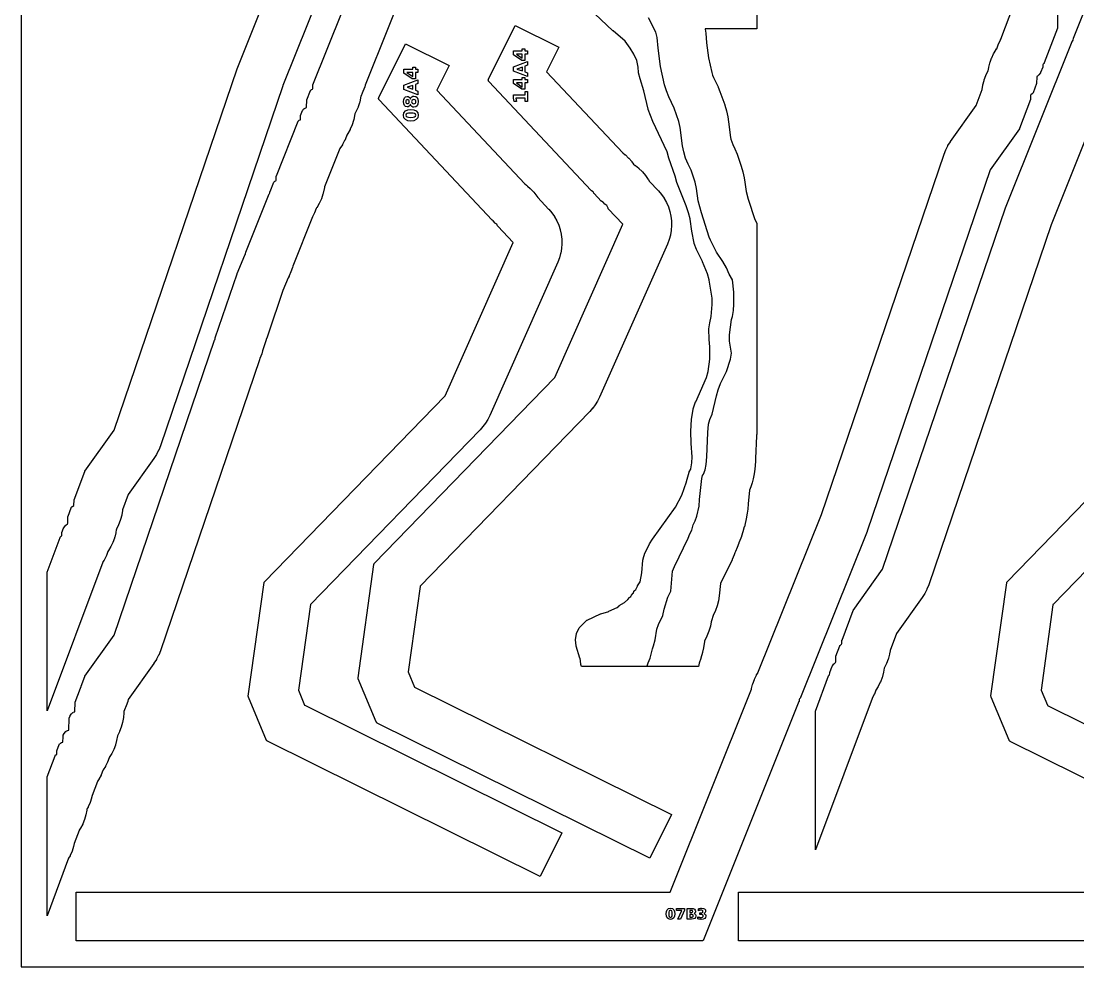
# Model space of a CAD drawing. Header units: millimetres. Extents: x 0 to 841, y 0 to 594.
# Drawn here: x 0 to 433.3, y 0 to 387.6 of the extents above; entities that cross this region are included whole.
import ezdxf

# ---------------------------------------------------------------- set-up
doc = ezdxf.new("R2010")
doc.units = ezdxf.units.MM
for name, color, linetype in [('CUT', 1, 'Continuous'), ('ENGRAVE', 5, 'Continuous'), ('SHEET_EDGE_DO_NOT_CUT', 8, 'Continuous')]:
    doc.layers.add(name, color=color, linetype=linetype)

msp = doc.modelspace()

# ---------------------------------------------------------------- linework, layer by layer
at = {"layer": 'CUT'}
for points in [[(448.6, 369.67), (422.35, 304.18), (422.35, 304.16), (372.1, 156.56), (372.09, 156.54), (371.39, 154.78), (371.37, 154.73), (370.52, 153.06), (370.49, 153.01), (369.47, 151.42), (369.46, 151.4), (358.94, 136.61), (358.93, 136.6), (358.93, 136.59), (356.31, 129.61), (356.3, 129.6), (356.3, 129.59), (356.07, 128.25), (356.06, 128.2), (355.59, 126.47), (355.59, 126.44), (355.49, 126.14), (355.48, 126.12), (354.84, 124.39), (354.83, 124.35), (354.03, 122.7), (354.01, 122.66), (353.86, 122.41), (353.86, 122.4), (353.85, 122.39), (353.59, 120.81), (353.58, 120.77), (353.1, 118.95), (353.09, 118.93), (353, 118.63), (352.99, 118.6), (352.28, 116.73), (352.26, 116.68), (351.37, 114.89), (351.35, 114.85), (350.41, 113.37), (350.4, 113.36), (350.4, 113.35), (349.82, 111.78), (349.8, 111.74), (348.94, 109.99), (348.93, 109.98), (348.93, 109.97), (325.62, 47.96), (325.62, 104.82), (331.04, 119.24), (331.04, 119.24), (331.07, 119.29), (331.09, 119.34), (331.13, 119.38), (331.39, 119.71), (331.4, 119.72), (331.4, 119.73), (331.54, 120.55), (331.55, 120.59), (331.57, 120.64), (332.54, 123.23), (332.56, 123.27), (332.58, 123.31), (332.61, 123.35), (333.21, 124.17), (333.24, 124.21), (333.27, 124.24), (333.31, 124.27), (333.88, 124.71), (333.89, 124.72), (333.9, 124.73), (333.99, 125.04), (334, 125.05), (334, 125.06), (334.04, 127.14), (334.05, 127.2), (334.06, 127.25), (334.08, 127.31), (335.68, 131.56), (335.7, 131.6), (335.72, 131.65), (335.75, 131.69), (335.84, 131.8), (335.87, 131.84), (335.9, 131.87), (335.94, 131.9), (336.38, 132.22), (336.39, 132.22), (336.39, 132.24), (336.49, 132.55), (336.49, 132.56), (336.49, 132.57), (336.54, 133.78), (336.54, 133.84), (336.55, 133.89), (336.57, 133.94), (341.11, 146.01), (341.12, 146.05), (341.14, 146.08), (341.17, 146.12), (353.15, 162.99), (353.16, 163), (353.17, 163.01), (403.58, 311.1), (403.59, 311.13), (430.92, 379.31), (430.94, 379.36), (430.97, 379.41), (431.01, 379.46), (431.28, 379.76), (431.28, 379.77), (431.29, 379.78), (431.45, 380.61), (431.46, 380.66), (431.48, 380.7), (470.66, 478.47)], [(169.4, 431.99), (141.1, 361.39), (141.1, 361.36), (140.92, 360.73), (140.9, 360.68), (140.14, 358.8), (140.12, 358.75), (139.82, 358.17), (139.8, 358.15), (139.35, 357.01), (139.34, 357), (139.34, 356.98), (139.33, 356.9), (139.33, 356.84), (138.81, 354.51), (138.81, 354.48), (138.73, 354.2), (138.72, 354.18), (138.14, 352.44), (138.12, 352.4), (137.38, 350.73), (137.36, 350.69), (136.9, 349.87), (136.89, 349.86), (136.89, 349.85), (136.88, 349.7), (136.87, 349.64), (136.39, 347.29), (136.38, 347.26), (136.3, 346.96), (136.29, 346.93), (135.7, 345.11), (135.68, 345.06), (134.92, 343.31), (134.9, 343.27), (133.97, 341.6), (133.95, 341.56), (133.49, 340.91), (133.49, 340.9), (133.48, 340.89), (133.39, 340.59), (133.38, 340.54), (132.66, 338.77), (132.64, 338.72), (131.75, 337.03), (131.72, 336.98), (130.71, 335.45), (130.7, 335.44), (130.7, 335.43), (124.38, 319.67), (124.38, 319.65), (124.38, 319.64), (124.36, 319.44), (124.35, 319.38), (123.84, 317.05), (123.83, 317.02), (123.76, 316.74), (123.75, 316.72), (123.1, 314.79), (123.08, 314.74), (122.24, 312.91), (122.21, 312.86), (121.19, 311.13), (121.16, 311.08), (121.01, 310.89), (121.01, 310.88), (121, 310.87), (120.3, 309.04), (120.28, 308.99), (119.46, 307.4), (119.46, 307.38), (111.37, 287.19), (111.36, 287.18), (111.36, 287.17), (111.23, 286.64), (111.22, 286.59), (110.64, 284.88), (110.62, 284.84), (109.89, 283.19), (109.87, 283.15), (109.44, 282.39), (109.43, 282.36), (107.35, 277.18), (107.35, 277.16), (101.29, 259.38), (101.29, 259.37), (100.93, 258.13), (100.91, 258.09), (100.51, 257.07), (100.5, 257.06), (98.96, 252.53), (98.95, 252.51), (98.64, 251.25), (98.62, 251.2), (97.93, 249.31), (97.91, 249.27), (97.72, 248.88), (97.71, 248.85), (57.1, 129.56), (57.09, 129.54), (56.39, 127.78), (56.37, 127.73), (55.52, 126.06), (55.49, 126.01), (54.47, 124.42), (54.46, 124.4), (43.95, 109.62), (43.95, 109.61), (43.94, 109.6), (43.76, 108.86), (43.75, 108.81), (43.11, 107.02), (43.1, 106.97), (42.34, 105.35), (42.33, 105.33), (42.1, 104.72), (42.1, 104.71), (42.1, 104.69), (42.09, 104.19), (42.08, 104.16), (41.95, 102.19), (41.94, 102.14), (41.61, 100.21), (41.6, 100.16), (41.08, 98.27), (41.06, 98.22), (40.35, 96.4), (40.33, 96.35), (39.47, 94.66), (39.47, 94.65), (39.46, 94.65), (39.46, 94.64), (39.15, 92.79), (39.14, 92.74), (38.65, 90.94), (38.64, 90.9), (37.99, 89.15), (37.97, 89.11), (37.15, 87.44), (37.13, 87.4), (36.15, 85.81), (36.14, 85.79), (36.13, 85.77), (36.12, 85.76), (36.12, 85.75), (36.11, 85.71), (35.43, 83.95), (35.41, 83.9), (34.56, 82.22), (34.53, 82.18), (33.61, 80.71), (33.6, 80.7), (33.6, 80.69), (33.54, 80.49), (33.52, 80.44), (32.8, 78.65), (32.78, 78.6), (31.88, 76.89), (31.85, 76.85), (31.33, 76.06), (31.32, 76.05), (31.32, 76.03), (29.14, 70.24), (29.13, 70.21), (28.91, 69.23), (28.9, 69.18), (28.3, 67.35), (28.28, 67.3), (27.5, 65.54), (27.48, 65.5), (27.14, 64.91), (27.14, 64.9), (27.13, 64.89), (26.96, 64.44), (26.96, 64.43), (26.96, 64.42), (26.94, 64.24), (26.94, 64.19), (26.57, 62.3), (26.56, 62.25), (26.01, 60.4), (25.99, 60.35), (25.26, 58.57), (25.24, 58.52), (24.34, 56.82), (24.32, 56.78), (23.79, 55.98), (23.78, 55.97), (23.77, 55.95), (21.76, 50.6), (21.76, 50.6), (21.76, 50.59), (21.5, 49.36), (21.48, 49.31), (20.88, 47.44), (20.86, 47.39), (20.08, 45.59), (20.06, 45.55), (19.48, 44.52), (19.48, 44.52), (19.47, 44.51), (10.62, 20.96), (10.62, 77.82), (13.89, 86.51), (13.89, 86.51), (13.91, 86.56), (13.93, 86.6), (13.96, 86.64), (14.09, 86.8), (14.12, 86.84), (14.15, 86.87), (14.18, 86.9), (14.22, 86.93), (14.26, 86.95), (14.31, 86.97), (14.59, 87.08), (14.6, 87.08), (14.6, 87.09), (14.65, 88.46), (14.66, 88.51), (14.67, 88.56), (14.69, 88.61), (15.61, 91.09), (15.63, 91.14), (15.66, 91.19), (15.77, 91.35), (15.8, 91.39), (15.83, 91.43), (15.87, 91.46), (16.11, 91.66), (16.15, 91.69), (16.19, 91.71), (16.55, 91.91), (16.6, 91.93), (16.64, 91.95), (17.08, 92.08), (17.09, 92.09), (17.09, 92.1), (17.17, 94.34), (17.17, 94.39), (17.18, 94.43), (17.27, 94.84), (17.28, 94.89), (17.3, 94.94), (17.51, 95.37), (17.54, 95.42), (17.57, 95.47), (18.39, 96.48), (18.43, 96.52), (18.47, 96.56), (18.51, 96.59), (18.97, 96.88), (19.01, 96.9), (19.04, 96.92), (19.08, 96.93), (19.55, 97.08), (19.56, 97.09), (19.56, 97.1), (19.67, 101.81), (19.68, 101.87), (19.69, 101.92), (19.71, 101.97), (20.07, 102.95), (20.09, 102.99), (20.11, 103.03), (20.14, 103.07), (20.67, 103.77), (20.71, 103.82), (20.75, 103.86), (21.24, 104.25), (21.28, 104.29), (21.32, 104.31), (21.37, 104.33), (22.03, 104.59), (22.04, 104.59), (22.04, 104.61), (22.11, 108.31), (22.12, 108.36), (22.13, 108.42), (22.15, 108.47), (24.31, 114.25), (24.33, 114.29), (24.35, 114.32), (24.37, 114.36), (24.54, 114.6), (24.54, 114.61), (24.55, 114.62), (24.59, 114.94), (24.6, 114.99), (24.62, 115.05), (26.11, 119.01), (26.12, 119.05), (26.14, 119.08), (26.17, 119.12), (38.15, 135.99), (38.16, 136), (38.17, 136.01), (79.3, 256.84), (79.32, 256.89), (79.35, 256.94), (79.48, 257.16), (79.48, 257.17), (79.49, 257.18), (79.61, 257.73), (79.62, 257.79), (88.58, 284.11), (88.59, 284.13), (91.65, 291.75), (91.67, 291.8), (91.7, 291.85), (91.73, 291.89), (91.97, 292.17), (91.97, 292.18), (91.98, 292.2), (92.11, 292.87), (92.12, 292.92), (92.13, 292.97), (101.68, 316.79), (101.7, 316.84), (101.73, 316.88), (101.76, 316.92), (101.97, 317.19), (101.98, 317.2), (101.98, 317.21), (102.03, 317.62), (102.04, 317.66), (102.05, 317.7), (102.06, 317.74), (103.59, 321.56), (103.62, 321.61), (103.64, 321.65), (103.67, 321.69), (103.83, 321.88), (103.87, 321.92), (103.91, 321.96), (103.95, 321.99), (103.99, 322.01), (104.04, 322.03), (104.45, 322.19), (104.46, 322.19), (104.46, 322.21), (104.55, 322.49), (104.55, 322.5), (104.55, 322.51), (104.6, 323.99), (104.6, 324.03), (104.61, 324.08), (104.62, 324.12), (104.64, 324.16), (113.63, 346.59), (113.65, 346.64), (113.67, 346.68), (113.7, 346.71), (113.83, 346.88), (113.86, 346.92), (113.9, 346.96), (113.94, 346.99), (113.99, 347.01), (114.03, 347.04), (114.45, 347.2), (114.46, 347.21), (114.47, 347.22), (114.55, 348.8), (114.55, 348.85), (114.56, 348.9), (114.58, 348.96), (115.39, 350.99), (115.42, 351.05), (115.45, 351.1), (115.67, 351.41), (115.71, 351.46), (115.75, 351.5), (116.03, 351.75), (116.07, 351.78), (116.11, 351.81), (116.15, 351.83), (116.94, 352.2), (116.95, 352.21), (116.95, 352.22), (117.04, 352.52), (117.04, 352.53), (117.04, 352.54), (117.09, 355.14), (117.09, 355.19), (117.1, 355.23), (117.11, 355.28), (117.13, 355.32), (118.67, 359.16), (118.69, 359.2), (118.71, 359.24), (118.74, 359.28), (118.76, 359.31), (118.88, 359.44), (118.92, 359.47), (118.95, 359.5), (118.99, 359.53), (119.03, 359.55), (119.07, 359.57), (119.43, 359.7), (119.45, 359.71), (119.45, 359.72), (119.53, 360), (119.53, 360.01), (119.54, 360.02), (119.59, 361.38), (119.59, 361.44), (119.6, 361.49), (119.62, 361.55), (155.67, 451.48)], [(133.19, 425.64), (107.35, 361.18), (107.35, 361.16), (57.1, 213.56), (57.09, 213.54), (56.39, 211.78), (56.37, 211.73), (55.52, 210.06), (55.49, 210.01), (54.47, 208.42), (54.46, 208.4), (43.94, 193.61), (43.94, 193.6), (43.93, 193.59), (41.59, 187.35), (41.58, 187.33), (41.58, 187.32), (41.57, 187.15), (41.56, 187.1), (41.26, 185.22), (41.25, 185.17), (40.76, 183.31), (40.75, 183.29), (40.66, 183.02), (40.66, 182.99), (39.97, 181.16), (39.95, 181.12), (39.1, 179.37), (39.07, 179.33), (39.02, 179.24), (39.01, 179.23), (39.01, 179.22), (38.8, 177.9), (38.79, 177.85), (38.35, 176.1), (38.34, 176.08), (38.26, 175.78), (38.25, 175.76), (37.62, 174), (37.61, 173.96), (36.82, 172.27), (36.8, 172.23), (35.86, 170.63), (35.83, 170.59), (35.59, 170.25), (35.58, 170.24), (35.58, 170.23), (34.96, 168.58), (34.94, 168.54), (34.04, 166.75), (34.02, 166.7), (33.55, 165.96), (33.54, 165.95), (33.54, 165.94), (10.62, 104.96), (10.62, 161.82), (15.95, 175.99), (15.95, 175.99), (15.97, 176.04), (16, 176.09), (16.1, 176.24), (16.13, 176.28), (16.17, 176.32), (16.21, 176.36), (16.25, 176.39), (16.56, 176.58), (16.57, 176.59), (16.58, 176.6), (16.66, 176.87), (16.67, 176.88), (16.67, 176.89), (16.69, 177.87), (16.7, 177.93), (16.71, 177.98), (16.72, 178.04), (17.38, 179.8), (17.4, 179.85), (17.42, 179.89), (17.45, 179.93), (18.21, 180.95), (18.24, 180.99), (18.28, 181.02), (18.32, 181.06), (19.06, 181.58), (19.06, 181.59), (19.07, 181.6), (19.16, 181.9), (19.16, 181.91), (19.16, 181.92), (19.21, 184.57), (19.21, 184.63), (19.22, 184.68), (19.24, 184.74), (20.54, 188.19), (20.56, 188.23), (20.58, 188.27), (20.61, 188.31), (20.63, 188.35), (20.9, 188.64), (20.93, 188.68), (20.96, 188.71), (21, 188.73), (21.55, 189.09), (21.56, 189.1), (21.56, 189.11), (21.65, 189.38), (21.65, 189.39), (21.65, 189.41), (21.7, 191.21), (21.7, 191.26), (21.71, 191.32), (21.73, 191.37), (26.11, 203.01), (26.12, 203.05), (26.14, 203.08), (26.17, 203.12), (38.15, 219.99), (38.16, 220), (38.17, 220.01), (88.58, 368.1), (88.59, 368.13), (115.82, 436.06)], [(301.57, 404.43), (301.57, 384.41), (280.48, 384.41), (280.47, 384.41), (280.47, 384.4), (280.7, 382.7), (280.7, 382.68), (281.05, 378.71), (281.05, 378.7), (281.85, 372.56), (281.86, 372.54), (283.18, 366.59), (283.18, 366.57), (283.49, 365.52), (283.5, 365.5), (283.89, 364.49), (283.9, 364.47), (285.73, 360.65), (285.74, 360.62), (286.5, 358.78), (286.51, 358.76), (288.48, 353.28), (288.48, 353.25), (289.17, 350.89), (289.18, 350.86), (289.73, 348.39), (289.73, 348.37), (290.07, 346.38), (290.08, 346.35), (290.82, 339.99), (290.83, 339.97), (290.99, 339.26), (290.99, 339.24), (291.33, 338.15), (291.34, 338.14), (291.75, 337.08), (291.76, 337.07), (292.62, 335.31), (292.63, 335.28), (293.53, 333.11), (293.55, 333.08), (295.26, 328.15), (295.27, 328.12), (295.9, 325.9), (295.91, 325.87), (296.46, 323.36), (296.47, 323.34), (296.76, 321.67), (296.77, 321.65), (297.27, 317.86), (297.28, 317.83), (298.11, 314.62), (298.11, 314.61), (300.8, 306.3), (300.8, 306.29), (300.81, 306.28), (301.57, 304.77), (301.57, 218.24), (301.52, 218.13), (301.52, 218.12), (301.51, 218.11), (301.47, 217.68), (301.47, 217.66), (301.13, 208.33), (301.13, 208.32), (301.06, 207.17), (301.05, 207.16), (300.76, 204.01), (300.75, 203.99), (300.49, 202.13), (300.48, 202.11), (300.08, 200.01), (300.08, 199.99), (299.7, 198.39), (299.69, 198.35), (299.18, 196.79), (299.17, 196.77), (298.64, 195.36), (298.64, 195.35), (298.64, 195.33), (298.02, 189.85), (298.02, 189.84), (297.88, 187.61), (297.88, 187.59), (297.72, 186), (297.72, 185.96), (297.43, 184.39), (297.42, 184.37), (296.51, 180.33), (296.5, 180.31), (295.95, 178.35), (295.95, 178.33), (295.33, 176.5), (295.31, 176.46), (294.33, 174.07), (294.32, 174.04), (294.31, 174.03), (294.31, 174.02), (294.3, 174.01), (294.21, 173.68), (294.2, 173.65), (293.63, 171.93), (293.62, 171.89), (292.89, 170.23), (292.88, 170.21), (292.63, 169.69), (292.62, 169.66), (292.36, 168.93), (292.35, 168.91), (291.5, 166.9), (291.49, 166.87), (286.72, 157.13), (286.72, 157.12), (286.72, 157.1), (286.22, 152.07), (286.21, 152.04), (285.9, 150.01), (285.89, 149.96), (285.37, 147.99), (285.36, 147.94), (284.63, 146.02), (284.62, 145.99), (283.92, 144.39), (283.91, 144.37), (282.94, 141.35), (282.93, 141.32), (282.58, 139.73), (282.57, 139.7), (281.98, 137.59), (281.96, 137.54), (281.13, 135.5), (281.12, 135.48), (280.15, 133.43), (280.15, 133.42), (280.15, 133.41), (279.72, 130.81), (279.72, 130.79), (279.32, 128.93), (279.31, 128.9), (278.67, 126.48), (278.66, 126.44), (278, 124.48), (278, 124.46), (277.69, 123.12), (229.73, 123.12), (229.51, 123.97), (229.51, 123.97), (229.49, 124.03), (229.14, 126.53), (229.14, 126.54), (229.13, 126.55), (227.52, 131.49), (227.51, 131.54), (227.5, 131.6), (227.32, 134.07), (227.32, 134.13), (227.32, 134.18), (227.68, 136.5), (227.69, 136.55), (227.71, 136.59), (227.72, 136.64), (228.77, 138.89), (228.79, 138.93), (228.82, 138.97), (228.85, 139.01), (228.88, 139.04), (231.99, 142.05), (232.03, 142.08), (232.08, 142.11), (232.13, 142.14), (237.6, 144.67), (237.66, 144.69), (240.98, 145.72), (240.99, 145.72), (241, 145.73), (244.35, 147.34), (244.37, 147.35), (244.38, 147.36), (245.15, 148), (245.18, 148.03), (245.21, 148.05), (247.38, 149.34), (247.39, 149.35), (247.4, 149.36), (248.69, 150.51), (248.7, 150.52), (248.7, 150.53), (249.45, 151.45), (249.48, 151.48), (249.52, 151.52), (249.56, 151.55), (249.91, 151.79), (249.92, 151.79), (249.93, 151.81), (250.17, 152.27), (250.19, 152.31), (250.22, 152.35), (250.24, 152.38), (250.99, 153.21), (251, 153.22), (251.01, 153.23), (251.23, 153.89), (251.25, 153.94), (251.27, 153.99), (251.3, 154.03), (251.34, 154.07), (251.37, 154.11), (252.02, 154.68), (252.03, 154.69), (252.04, 154.7), (252.66, 156.08), (252.68, 156.12), (252.7, 156.15), (253.84, 157.86), (253.84, 157.87), (253.85, 157.88), (254.55, 161.51), (254.55, 161.53), (254.93, 166.67), (254.94, 166.71), (254.95, 166.75), (255.17, 167.71), (255.18, 167.73), (255.55, 169.06), (255.56, 169.11), (255.58, 169.15), (257.65, 173.34), (257.67, 173.39), (258.9, 175.33), (258.91, 175.35), (268.25, 188.41), (268.27, 188.44), (270.88, 193.33), (270.88, 193.34), (270.88, 193.34), (272.83, 198.85), (272.84, 198.87), (273.84, 202.76), (273.85, 202.8), (273.87, 202.84), (273.89, 202.88), (274.54, 204.03), (274.54, 204.04), (274.55, 204.06), (275.04, 206.53), (275.04, 206.54), (275.04, 206.55), (275.07, 209.05), (275.07, 209.07), (274.65, 214.53), (274.65, 214.56), (274.58, 219.59), (274.58, 219.63), (274.88, 224.28), (274.88, 224.32), (275.55, 228.62), (275.56, 228.66), (275.57, 228.7), (276.55, 231.55), (276.57, 231.6), (281.05, 241.53), (281.05, 241.54), (281.05, 241.55), (281.73, 244.05), (281.73, 244.06), (281.74, 244.06), (282.32, 249.02), (282.32, 249.04), (282.41, 251.54), (282.41, 251.55), (282.4, 254.05), (282.4, 254.07), (282.07, 257.16), (282.07, 257.2), (282, 261.45), (282.01, 261.52), (282.32, 263.99), (282.32, 264.03), (282.87, 266.55), (282.87, 266.58), (283.32, 271.52), (283.32, 271.54), (283.34, 274.02), (283.34, 274.03), (283.34, 274.04), (282.12, 281.51), (282.12, 281.53), (281.43, 284), (281.42, 284.03), (279.34, 289.03), (279.33, 289.04), (276.92, 293.99), (276.9, 294.03), (275.99, 296.51), (275.97, 296.54), (275.96, 296.58), (274.97, 301.51), (274.97, 301.54), (274.26, 306.51), (274.25, 306.53), (273.61, 309.05), (273.61, 309.06), (272.67, 311.93), (272.67, 311.95), (268.88, 321.48), (268.86, 321.53), (268.16, 324.05), (268.15, 324.06), (265.52, 331.5), (265.51, 331.53), (264.8, 334.03), (264.8, 334.04), (264.8, 334.05), (258.97, 346.5), (258.96, 346.53), (257.09, 351.46), (257.07, 351.53), (255.36, 359.02), (255.35, 359.04), (253.79, 364.01), (253.78, 364.03), (253.18, 366.46), (253.17, 366.52), (252.92, 368.8), (252.92, 368.82), (252.41, 371.53), (252.4, 371.54), (252.4, 371.55), (251.21, 374.05), (251.2, 374.07), (249.74, 376.55), (249.72, 376.56), (247.68, 379.43), (247.67, 379.44), (247.67, 379.44), (242.67, 383.7), (242.66, 383.71), (235.17, 390.62)], [(517.3, 37.02), (405.53, 92.42), (405.53, 92.42), (405.49, 92.44), (405.45, 92.46), (405.42, 92.49), (405.38, 92.52), (405.15, 92.77), (405.12, 92.81), (405.09, 92.84), (405.07, 92.88), (405.05, 92.92), (397.7, 110.5), (397.68, 110.54), (397.67, 110.58), (397.66, 110.63), (397.63, 110.89), (397.63, 110.93), (397.63, 110.97), (397.63, 111.02), (404.1, 157.43), (404.11, 157.48), (404.13, 157.53), (404.18, 157.68), (404.2, 157.73), (404.23, 157.77), (404.26, 157.82), (404.29, 157.85), (478.3, 234.06)], [(492.65, 220.13), (423.06, 148.47), (423.05, 148.46), (423.04, 148.44), (418.16, 113.43), (418.16, 113.41), (418.16, 113.4), (420.76, 107.2), (420.76, 107.19), (420.77, 107.18), (526.18, 54.94)], [(550.62, 10.63), (294.12, 10.62), (294.12, 30.63), (537.55, 30.63)]]:
    msp.add_lwpolyline(points, dxfattribs=at)
for points in [[(419.46, 370.49), (419.44, 370.44), (419.42, 370.4), (419.35, 370.29), (419.32, 370.25), (419.29, 370.21), (419.26, 370.18), (419.22, 370.15), (418.99, 369.98), (418.98, 369.97), (418.98, 369.96), (418.89, 369.67), (418.88, 369.66), (418.88, 369.65), (418.86, 368.96), (418.85, 368.91), (418.84, 368.86), (418.83, 368.81), (418, 366.61), (417.98, 366.56), (417.96, 366.52), (417.94, 366.48), (417.26, 365.57), (417.22, 365.53), (417.19, 365.49), (417.15, 365.46), (416.5, 364.98), (416.49, 364.97), (416.48, 364.96), (416.39, 364.67), (416.39, 364.65), (416.39, 364.64), (416.34, 362.27), (416.34, 362.21), (416.33, 362.15), (416.31, 362.1), (414.86, 358.25), (414.84, 358.21), (414.82, 358.17), (414.79, 358.13), (414.77, 358.1), (414.57, 357.87), (414.54, 357.84), (414.51, 357.81), (414.47, 357.79), (414, 357.47), (414, 357.46), (413.99, 357.45), (413.9, 357.16), (413.89, 357.15), (413.89, 357.14), (413.85, 355.63), (413.84, 355.57), (413.83, 355.52), (413.82, 355.47), (409.36, 343.62), (409.34, 343.58), (409.32, 343.54), (409.3, 343.5), (397.31, 326.64), (397.31, 326.63), (397.3, 326.62), (346.88, 178.52), (346.87, 178.49), (319.59, 110.42), (319.57, 110.37), (319.54, 110.33), (319.45, 110.19), (319.42, 110.16), (319.39, 110.12), (319.36, 110.09), (319.32, 110.06), (319.11, 109.91), (319.1, 109.91), (319.09, 109.9), (318.99, 109.57), (318.98, 109.56), (318.98, 109.54), (318.93, 108.85), (318.93, 108.8), (318.92, 108.75), (318.9, 108.7), (279.79, 11.12), (279.77, 11.08), (279.74, 11.03), (279.71, 10.99), (279.68, 10.96), (279.54, 10.81), (279.51, 10.78), (279.47, 10.76), (279.43, 10.73), (279.39, 10.71), (279.35, 10.69), (279.31, 10.68), (279.14, 10.64), (279.1, 10.63), (279.06, 10.63), (279.02, 10.62), (22.62, 10.62), (22.62, 30.62), (266.05, 30.62), (266.06, 30.63), (266.06, 30.64), (299.4, 113.8), (299.4, 113.81), (299.41, 113.82), (299.45, 114.07), (299.46, 114.12), (299.9, 115.7), (299.9, 115.72), (300.01, 116.04), (300.01, 116.06), (300.68, 117.84), (300.7, 117.89), (301.53, 119.59), (301.56, 119.63), (302.05, 120.43), (302.06, 120.44), (302.06, 120.45), (328.12, 185.45), (328.12, 185.46), (378.37, 333.06), (378.38, 333.09), (379.07, 334.85), (379.09, 334.89), (379.95, 336.57), (379.98, 336.61), (381, 338.21), (381.01, 338.23), (391.53, 353.02), (391.53, 353.03), (391.54, 353.04), (393.99, 359.58), (394, 359.59), (394, 359.59), (394, 359.62), (394.31, 361.42), (394.32, 361.47), (394.79, 363.24), (394.8, 363.26), (394.89, 363.54), (394.89, 363.56), (395.56, 365.35), (395.58, 365.39), (396.4, 367.09), (396.43, 367.13), (396.53, 367.3), (396.54, 367.31), (396.54, 367.32), (396.75, 368.66), (396.76, 368.71), (397.2, 370.46), (397.21, 370.48), (397.3, 370.78), (397.31, 370.8), (397.91, 372.51), (397.93, 372.56), (398.68, 374.19), (398.7, 374.23), (399.61, 375.79), (399.63, 375.83), (399.96, 376.29), (399.97, 376.3), (399.97, 376.31), (400.56, 377.9), (400.58, 377.95), (401.43, 379.68), (401.46, 379.72), (401.72, 380.15), (401.73, 380.16), (401.73, 380.17), (424.84, 441.66), (424.84, 384.81), (419.46, 370.49)], [(146.03, 99.92), (145.99, 99.94), (145.95, 99.96), (145.92, 99.99), (145.88, 100.02), (145.65, 100.27), (145.62, 100.31), (145.59, 100.34), (145.57, 100.38), (145.55, 100.42), (138.2, 118), (138.18, 118.04), (138.17, 118.08), (138.16, 118.13), (138.13, 118.39), (138.13, 118.43), (138.13, 118.47), (138.13, 118.52), (144.6, 164.93), (144.61, 164.98), (144.63, 165.03), (144.68, 165.18), (144.7, 165.23), (144.73, 165.27), (144.76, 165.32), (144.79, 165.35), (218.8, 241.56), (218.81, 241.57), (218.82, 241.58), (246.68, 304.37), (246.68, 304.38), (246.68, 304.39), (240.73, 310.74), (240.69, 310.77), (240.67, 310.81), (240.64, 310.86), (240.62, 310.9), (240.18, 312.09), (240.17, 312.1), (240.16, 312.11), (239.38, 312.55), (239.34, 312.57), (239.3, 312.61), (239.26, 312.64), (238.57, 313.39), (238.56, 313.4), (238.55, 313.41), (237.89, 313.78), (237.85, 313.81), (237.81, 313.84), (237.77, 313.88), (234.92, 316.92), (234.88, 316.96), (234.85, 317), (234.83, 317.05), (234.56, 317.65), (234.55, 317.67), (234.54, 317.67), (233.87, 318.06), (233.83, 318.09), (233.79, 318.12), (233.75, 318.15), (191.75, 362.88), (191.72, 362.92), (191.69, 362.96), (191.61, 363.09), (191.59, 363.13), (191.57, 363.18), (191.56, 363.23), (191.55, 363.28), (191.53, 363.37), (191.53, 363.42), (191.53, 363.47), (191.53, 363.52), (191.54, 363.57), (191.58, 363.71), (191.6, 363.76), (191.62, 363.81), (202.56, 385.88), (220.48, 377), (215.46, 366.87), (215.45, 366.86), (215.46, 366.85), (246.69, 333.6), (246.7, 333.59), (246.7, 333.58), (247.68, 332.81), (247.72, 332.78), (249.07, 331.49), (249.1, 331.46), (250.32, 330.04), (250.35, 330), (251.02, 329.05), (251.03, 329.04), (251.04, 329.03), (251.76, 328.46), (251.8, 328.43), (251.81, 328.41), (251.84, 328.39), (253.22, 327.32), (253.25, 327.29), (254.67, 325.94), (254.71, 325.9), (255.98, 324.41), (256.01, 324.37), (257.13, 322.77), (257.16, 322.73), (257.53, 322.06), (257.54, 322.04), (257.55, 322.03), (261.26, 318.08), (261.28, 318.06), (262.52, 316.6), (262.55, 316.56), (263.63, 315), (263.66, 314.96), (264.59, 313.3), (264.61, 313.25), (265.37, 311.51), (265.39, 311.46), (265.98, 309.65), (265.99, 309.61), (266.4, 307.75), (266.41, 307.7), (266.63, 305.81), (266.64, 305.76), (266.68, 303.86), (266.68, 303.81), (266.53, 301.92), (266.53, 301.87), (266.2, 299.99), (266.19, 299.95), (265.68, 298.11), (265.66, 298.07), (264.97, 296.28), (264.96, 296.26), (237.1, 233.47), (237.09, 233.45), (236.32, 231.9), (236.29, 231.86), (235.39, 230.39), (235.37, 230.35), (234.34, 228.97), (234.32, 228.94), (233.17, 227.64), (233.15, 227.63), (163.56, 155.97), (163.55, 155.96), (163.54, 155.94), (158.66, 120.93), (158.66, 120.91), (158.66, 120.9), (161.26, 114.7), (161.26, 114.69), (161.27, 114.68), (266.68, 62.44), (257.8, 44.52), (146.03, 99.92)], [(101, 92.45), (100.95, 92.47), (100.91, 92.5), (100.81, 92.58), (100.78, 92.61), (100.74, 92.65), (100.71, 92.69), (100.68, 92.73), (100.66, 92.78), (93.2, 110.52), (93.18, 110.57), (93.17, 110.63), (93.14, 110.81), (93.13, 110.86), (93.13, 110.91), (93.13, 110.97), (99.67, 157.56), (99.68, 157.61), (99.69, 157.66), (99.71, 157.71), (99.74, 157.76), (99.77, 157.8), (99.8, 157.84), (173.82, 234.07), (173.82, 234.08), (173.83, 234.09), (201.7, 296.88), (201.7, 296.89), (201.69, 296.9), (195.46, 303.54), (195.44, 303.57), (195.41, 303.6), (195.39, 303.64), (195.37, 303.68), (195.08, 304.36), (195.07, 304.37), (195.06, 304.38), (194.45, 304.75), (194.41, 304.77), (194.37, 304.81), (194.34, 304.84), (193.52, 305.77), (193.52, 305.78), (193.51, 305.79), (193.18, 306), (193.14, 306.02), (193.11, 306.05), (193.08, 306.08), (146.77, 355.39), (146.74, 355.43), (146.71, 355.47), (146.63, 355.6), (146.61, 355.64), (146.59, 355.69), (146.58, 355.74), (146.57, 355.79), (146.55, 355.88), (146.55, 355.93), (146.55, 355.98), (146.55, 356.03), (146.56, 356.08), (146.6, 356.22), (146.62, 356.27), (146.64, 356.32), (157.58, 378.39), (175.5, 369.51), (170.48, 359.38), (170.47, 359.37), (170.48, 359.36), (206.53, 320.97), (206.55, 320.95), (207.15, 320.44), (207.19, 320.41), (207.57, 320.01), (207.59, 319.99), (208.72, 319.04), (208.76, 319.01), (210.18, 317.53), (210.22, 317.49), (211.47, 315.88), (211.5, 315.84), (211.8, 315.36), (211.81, 315.35), (211.82, 315.34), (216.28, 310.59), (216.29, 310.57), (217.53, 309.11), (217.56, 309.07), (218.65, 307.51), (218.67, 307.47), (219.6, 305.81), (219.62, 305.76), (220.39, 304.02), (220.4, 303.97), (220.99, 302.17), (221.01, 302.12), (221.42, 300.26), (221.42, 300.21), (221.65, 298.32), (221.65, 298.27), (221.69, 296.37), (221.69, 296.32), (221.55, 294.42), (221.54, 294.38), (221.21, 292.5), (221.2, 292.45), (220.69, 290.62), (220.68, 290.57), (219.99, 288.79), (219.98, 288.77), (192.11, 225.97), (192.1, 225.95), (191.33, 224.41), (191.31, 224.37), (190.41, 222.9), (190.38, 222.86), (189.36, 221.48), (189.33, 221.45), (188.18, 220.15), (188.17, 220.14), (118.6, 148.48), (118.59, 148.48), (118.59, 148.46), (113.67, 113.42), (113.67, 113.41), (113.68, 113.4), (116.24, 107.26), (116.25, 107.25), (116.26, 107.24), (221.69, 54.96), (212.8, 37.02), (101, 92.45)]]:
    msp.add_lwpolyline(points, close=True, dxfattribs=at)
at = {"layer": 'ENGRAVE'}
msp.add_lwpolyline([(256.65, 123.42), (257.08, 124.6), (257.96, 126.54), (258.82, 130.32), (259.33, 131.57), (259.98, 134.02), (260.7, 138.45), (261.3, 140.35), (263.05, 144.04), (263.61, 146.58), (265.19, 151.48), (266.31, 154.04), (267.12, 162.14), (267.86, 164.07), (273.52, 175.66), (274.18, 177.48), (274.94, 179.04), (275.54, 181.18), (276.37, 182.88), (277, 184.74), (277.92, 188.8), (278.09, 191.56), (279.05, 200.11), (279.38, 201.44), (279.76, 201.96), (280.44, 203.78), (280.84, 205.89), (281.14, 209.05), (281.51, 219.02), (281.84, 222.38), (282.41, 224.37), (283.37, 226.54), (285.03, 234.01), (285.82, 236.52), (286.77, 239.07), (289.15, 244.06), (290.88, 249.06), (291.19, 251.54), (290.45, 256.49), (290.38, 259.04), (291.25, 265.4), (291.59, 266.57), (292.03, 269.06), (292.23, 271.56), (292.26, 276.52), (291.61, 281.54), (290.32, 283.92), (289.2, 286.56), (287.75, 289.05), (285.15, 292.9), (282.67, 297.83), (282.11, 299.08), (278.9, 309.02), (277.61, 314), (276.94, 319.03), (276.38, 321.56), (274.65, 326.52), (273.43, 329.01), (272.45, 331.52), (271.66, 334.07), (271.09, 336.58), (270.21, 344.02), (269.65, 346.52), (267.68, 352.02), (265.51, 356.57), (264.55, 359.07), (263.81, 361.57), (262.14, 369.07), (261.16, 376.53), (260.77, 380.94), (260.17, 383.13), (257.21, 389.04)], dxfattribs=at)
for points in [[(201.8, 373.78), (201.8, 375.46), (205.48, 375.46), (205.48, 376.29), (206.57, 376.29), (206.57, 375.46), (207.63, 375.46), (207.63, 374.03), (206.57, 374.03), (206.57, 371.45), (205.28, 371.45), (201.8, 373.78)], [(203.04, 374.03), (205.48, 372.39), (205.48, 374.03), (203.04, 374.03)], [(156.87, 366.29), (156.87, 367.97), (160.55, 367.97), (160.55, 368.8), (161.64, 368.8), (161.64, 367.97), (162.7, 367.97), (162.7, 366.54), (161.64, 366.54), (161.64, 363.96), (160.35, 363.96), (156.87, 366.29)], [(206.57, 369.17), (206.57, 366.82), (207.63, 366.45), (207.63, 364.94), (201.8, 367.1), (201.8, 368.89), (207.63, 371.05), (207.63, 369.54), (206.57, 369.17)], [(205.49, 367.19), (205.49, 368.79), (203.17, 367.99), (205.49, 367.19)], [(158.1, 366.54), (160.55, 364.9), (160.55, 366.54), (158.1, 366.54)], [(201.8, 362.03), (201.8, 363.7), (205.48, 363.7), (205.48, 364.53), (206.57, 364.53), (206.57, 363.7), (207.63, 363.7), (207.63, 362.28), (206.57, 362.28), (206.57, 359.69), (205.28, 359.69), (201.8, 362.03)], [(161.64, 361.68), (161.64, 359.33), (162.7, 358.96), (162.7, 357.45), (156.87, 359.61), (156.87, 361.4), (162.7, 363.56), (162.7, 362.05), (161.64, 361.68)], [(160.55, 359.7), (160.55, 361.3), (158.23, 360.5), (160.55, 359.7)], [(203.04, 362.28), (205.48, 360.63), (205.48, 362.28), (203.04, 362.28)], [(159.59, 353.53), (159.39, 353.06), (159.1, 352.73), (158.73, 352.53), (158.27, 352.46), (157.62, 352.6), (157.15, 353.01), (156.86, 353.69), (156.76, 354.63), (156.86, 355.56), (157.15, 356.23), (157.62, 356.65), (158.27, 356.79), (158.73, 356.72), (159.1, 356.51), (159.39, 356.18), (159.59, 355.71), (159.81, 356.23), (160.13, 356.61), (160.54, 356.83), (161.06, 356.91), (161.82, 356.77), (162.37, 356.33), (162.7, 355.62), (162.81, 354.63), (162.7, 353.63), (162.37, 352.91), (161.82, 352.47), (161.06, 352.33), (160.54, 352.4), (160.13, 352.63), (159.81, 353.01), (159.59, 353.53)], [(158.42, 353.88), (158.73, 353.93), (158.96, 354.07), (159.1, 354.31), (159.15, 354.63), (159.1, 354.94), (158.96, 355.17), (158.73, 355.31), (158.42, 355.36), (158.12, 355.31), (157.89, 355.17), (157.75, 354.94), (157.71, 354.63), (157.75, 354.31), (157.89, 354.07), (158.12, 353.93), (158.42, 353.88)], [(160.09, 354.63), (160.15, 354.25), (160.32, 353.98), (160.6, 353.81), (160.98, 353.75), (161.36, 353.81), (161.64, 353.98), (161.81, 354.25), (161.87, 354.63), (161.81, 355), (161.64, 355.27), (161.36, 355.43), (160.98, 355.49), (160.6, 355.43), (160.32, 355.27), (160.14, 355), (160.09, 354.63)], [(206.6, 354.7), (206.6, 356.03), (202.83, 356.03), (203.11, 354.67), (202.08, 354.67), (201.8, 356.02), (201.8, 357.45), (206.6, 357.45), (206.6, 358.78), (207.63, 358.78), (207.63, 354.7), (206.6, 354.7)], [(159.79, 351.46), (161.07, 351.3), (162.02, 350.83), (162.61, 350.08), (162.81, 349.06), (162.61, 348.04), (162.02, 347.28), (161.07, 346.81), (159.79, 346.66), (158.5, 346.81), (157.55, 347.28), (156.96, 348.04), (156.76, 349.06), (156.96, 350.08), (157.55, 350.83), (158.5, 351.3), (159.79, 351.46)], [(159.78, 349.95), (158.84, 349.9), (158.24, 349.75), (157.9, 349.47), (157.79, 349.06), (157.9, 348.64), (158.24, 348.37), (158.84, 348.21), (159.78, 348.16), (160.72, 348.21), (161.34, 348.37), (161.67, 348.64), (161.79, 349.06), (161.67, 349.47), (161.34, 349.75), (160.72, 349.9), (159.78, 349.95)], [(268.02, 21.74), (267.91, 20.78), (267.56, 20.06), (266.99, 19.62), (266.23, 19.47), (265.46, 19.62), (264.89, 20.06), (264.54, 20.78), (264.42, 21.74), (264.54, 22.7), (264.89, 23.42), (265.46, 23.86), (266.23, 24.01), (266.99, 23.86), (267.56, 23.42), (267.91, 22.7), (268.02, 21.74)], [(266.9, 21.75), (266.86, 22.45), (266.74, 22.9), (266.54, 23.15), (266.23, 23.24), (265.91, 23.15), (265.71, 22.9), (265.59, 22.45), (265.55, 21.75), (265.59, 21.04), (265.71, 20.58), (265.91, 20.32), (266.23, 20.24), (266.53, 20.32), (266.74, 20.58), (266.86, 21.04), (266.9, 21.75)], [(268.71, 23.93), (272.01, 23.93), (272.01, 23.29), (270.3, 19.56), (269.2, 19.56), (270.82, 23.1), (268.71, 23.1), (268.71, 23.93)], [(275.88, 21.9), (276.2, 21.75), (276.44, 21.51), (276.59, 21.19), (276.64, 20.81), (276.53, 20.26), (276.21, 19.87), (275.67, 19.63), (274.91, 19.56), (273.04, 19.56), (273.04, 23.93), (274.73, 23.93), (275.52, 23.86), (276.05, 23.65), (276.36, 23.3), (276.46, 22.77), (276.42, 22.48), (276.31, 22.23), (276.13, 22.03), (275.88, 21.9)], [(274.79, 22.24), (275.02, 22.27), (275.19, 22.35), (275.3, 22.5), (275.33, 22.7), (275.3, 22.9), (275.19, 23.04), (275.02, 23.13), (274.79, 23.16), (274.17, 23.16), (274.17, 22.24), (274.79, 22.24)], [(279.85, 21.91), (280.24, 21.76), (280.53, 21.52), (280.7, 21.2), (280.76, 20.8), (280.63, 20.23), (280.26, 19.81), (279.65, 19.55), (278.81, 19.47), (278.47, 19.48), (278.13, 19.52), (277.79, 19.59), (277.46, 19.69), (277.46, 20.56), (277.78, 20.42), (278.09, 20.32), (278.4, 20.26), (278.7, 20.24), (279.1, 20.28), (279.39, 20.39), (279.57, 20.58), (279.63, 20.84), (279.57, 21.1), (279.38, 21.29), (279.08, 21.41), (278.66, 21.45), (278.21, 21.45), (278.21, 22.17), (278.68, 22.17), (279.06, 22.21), (279.32, 22.31), (279.47, 22.47), (279.53, 22.71), (279.48, 22.93), (279.32, 23.1), (279.08, 23.2), (278.75, 23.24), (278.48, 23.22), (278.2, 23.18), (277.92, 23.1), (277.65, 23), (277.65, 23.82), (277.98, 23.9), (278.31, 23.96), (278.64, 24), (278.95, 24.01), (279.7, 23.94), (280.23, 23.73), (280.55, 23.38), (280.65, 22.89), (280.6, 22.54), (280.45, 22.26), (280.2, 22.05), (279.85, 21.91)], [(274.83, 20.32), (275.12, 20.36), (275.34, 20.47), (275.47, 20.65), (275.51, 20.9), (275.47, 21.15), (275.34, 21.33), (275.13, 21.43), (274.83, 21.47), (274.17, 21.47), (274.17, 20.32), (274.83, 20.32)]]:
    msp.add_lwpolyline(points, close=True, dxfattribs=at)
at = {"layer": 'SHEET_EDGE_DO_NOT_CUT'}
msp.add_lwpolyline([(0, 0), (841, 0), (841, 594), (0, 594)], close=True, dxfattribs=at)

doc.saveas('drawing.dxf')
